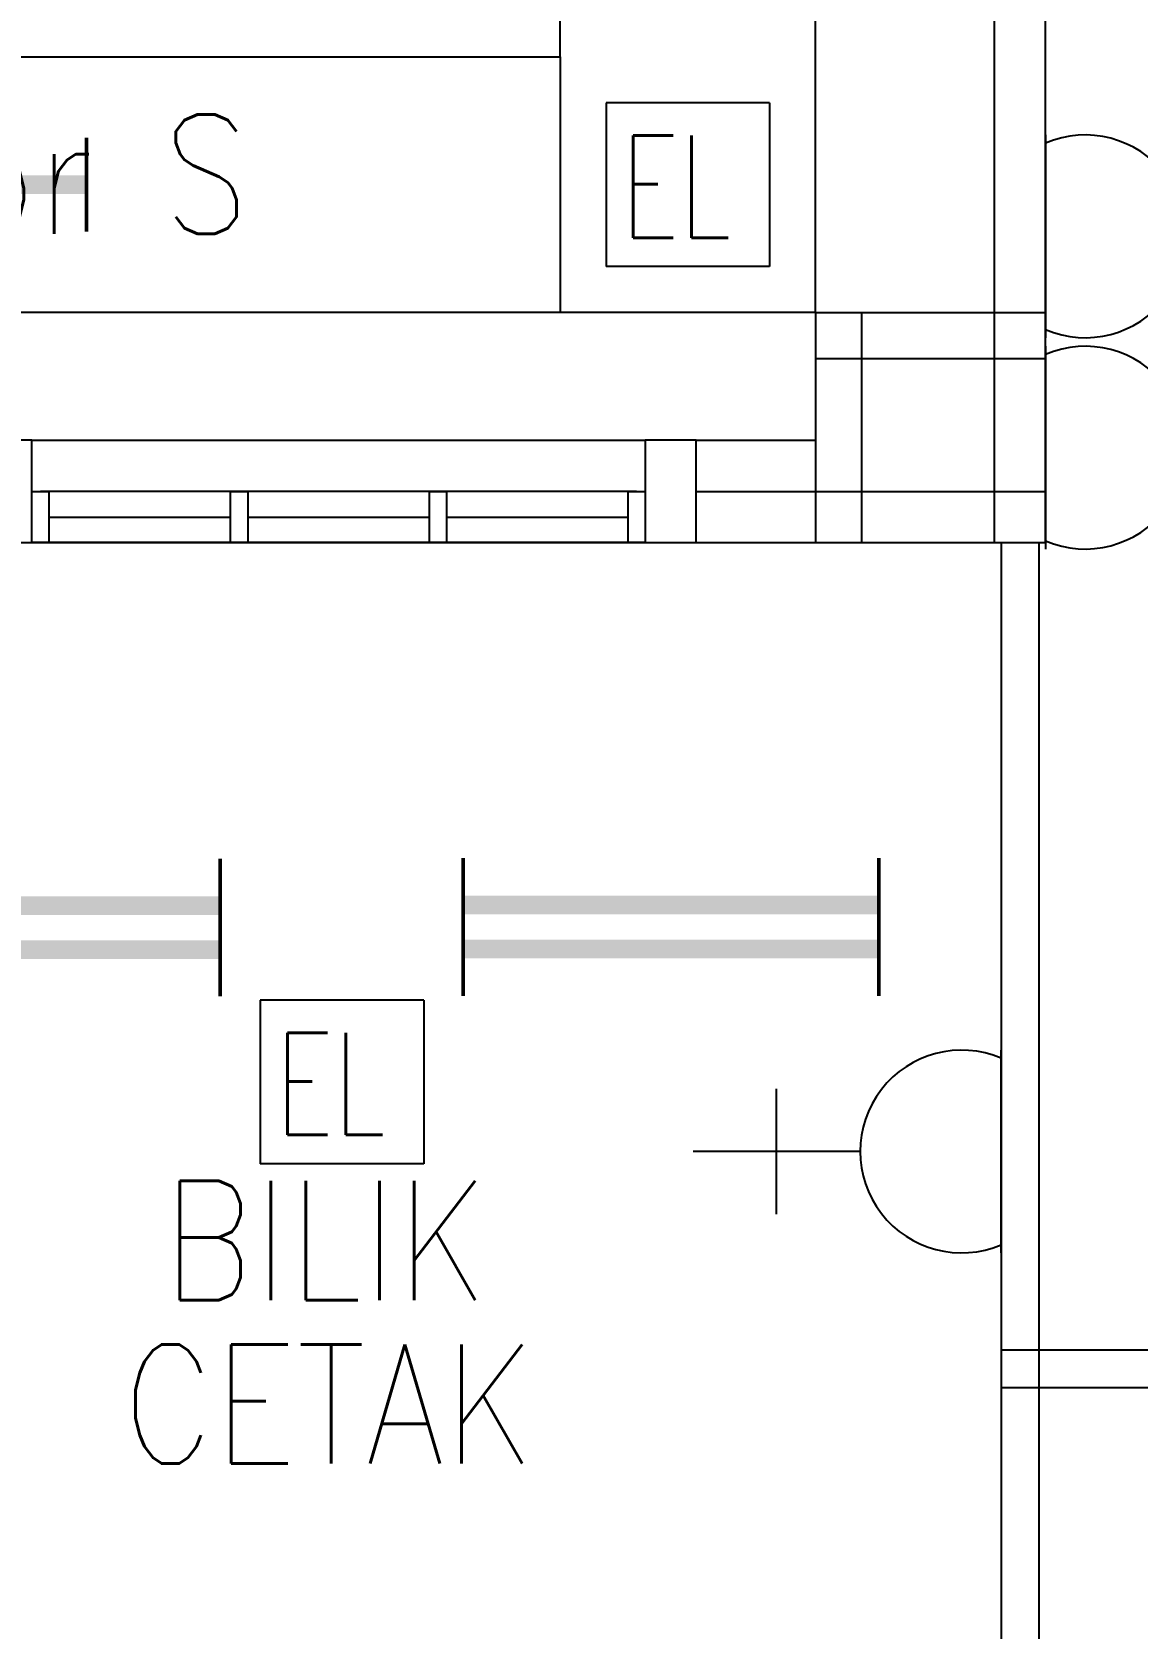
# Model space of a CAD drawing. Header units: inches. Extents: x 16928 to 514628, y -1471 to 241387.
# Drawn here: x 54314 to 57557, y 52925 to 57609 of the extents above; entities that cross this region are included whole.
import ezdxf
from ezdxf.enums import TextEntityAlignment as Align

# ---------------------------------------------------------------- set-up
doc = ezdxf.new("R2010")
doc.units = ezdxf.units.IN
doc.header["$MEASUREMENT"] = 0
for name, color, linetype in [('12. mRspecT - LEGEND', 1, 'Continuous'), ('dmension', 4, 'Continuous'), ('dxt_text', 4, 'Continuous'), ('ELECT', 6, 'Continuous'), ('FITTING', 8, 'Continuous'), ('LW', 2, 'Continuous'), ('partition', 8, 'Continuous'), ('TB', 8, 'Continuous'), ('WALL', 1, 'Continuous'), ('WIN', 9, 'Continuous')]:
    doc.layers.add(name, color=color, linetype=linetype)
doc.layers.add('t3', color=8, linetype='Continuous', lineweight=25)
doc.styles.add('LAILA', font='romans.shx', dxfattribs={"width": 0.85})
doc.styles.add('ROMANS', font='ROMANS', dxfattribs={"width": 0.7})

# ---------------------------------------------------------------- blocks, each defined once
blk = doc.blocks.new('1 X 8W EL')
at = {"layer": 'ELECT', "color": 6}
for p, q in [((-240, 240), (-240, -240)), ((240, 240), (-240, 240)), ((240, 240), (240, -240)), ((240, -240), (-240, -240))]:
    blk.add_line(p, q, dxfattribs=at)
at = {"layer": 'ELECT', "color": 6, "style": 'ROMANS', "width": 0.7}
blk.add_text('EL', height=300, dxfattribs=at).set_placement((-196.2, -155.6))
blk = doc.blocks.new('YBC 2X36')
at = {"layer": 'FITTING', "color": 3}
for points, const_width in [([(-610, 200.9), (-610, -74.3)], 10.9), ([(610, 200.9), (610, -84.2)], 10.9), ([(-610, 63.3), (610, 63.3)], 54.6), ([(-610, 72.1), (-610, -203.2)], 10.9), ([(610, 72.1), (610, -203.2)], 10.9), ([(-610, -65.5), (610, -65.5)], 54.6)]:
    blk.add_lwpolyline(points, dxfattribs=dict(at, const_width=const_width))
blk = doc.blocks.new('YBC 1X36')
at = {"layer": 'FITTING', "color": 3}
for points, const_width in [([(-610, 137.6), (-610, -137.6)], 10.9), ([(610, 137.6), (610, -137.6)], 10.9), ([(-610, 0), (610, 0)], 54.6)]:
    blk.add_lwpolyline(points, dxfattribs=dict(at, const_width=const_width))
blk = doc.blocks.new('13A SSO 300mm')
at = {"layer": 'ELECT', "color": 6}
for p, q in [((0, 413.8), (0, 904.4)), ((-184, 659.1), (184, 659.1)), ((-297.4, 0), (297.4, 0))]:
    blk.add_line(p, q, dxfattribs=at)
blk.add_arc((0, 116.3), 297.4, 336.9763, 203.0237, dxfattribs=at)

msp = doc.modelspace()

# ---------------------------------------------------------------- linework, layer by layer
at = {"layer": '12. mRspecT - LEGEND'}
msp.add_lwpolyline([(53513.8, 34610.5), (51863.6, 34610.5), (51863.6, 37610.5), (55288.6, 37610.5), (55288.6, 44260.5), (53288.6, 44260.5), (53288.6, 56110.5), (57288.6, 56110.5), (57288.6, 58610.5), (65138.6, 58610.5), (65138.6, 56785.5), (68563.3, 56785.5), (68563.6, 57160.5)], dxfattribs=at)
at = {"layer": 'dmension'}
msp.add_line((55863.6, 57535.5), (55863.6, 56785.5), dxfattribs=at)
at = {"layer": 'LW'}
for p, q in [((55863.6, 57535.5), (55863.6, 60035.5)), ((56613.6, 56785.5), (56613.6, 58085.5)), ((51863.6, 57535.5), (55863.6, 57535.5)), ((56613.6, 56785.5), (53813.6, 56785.5)), ((54313.6, 56410.5), (56113.6, 56410.5)), ((56263.6, 56410.5), (56613.6, 56410.5))]:
    msp.add_line(p, q, dxfattribs=at)
at = {"layer": 'partition'}
for p, q in [((57158.6, 56110.5), (57158.6, 52773)), ((57268.6, 56110.5), (57268.6, 52773)), ((58123.6, 53740.5), (57158.6, 53740.5)), ((58123.6, 53630.5), (57158.6, 53630.5))]:
    msp.add_line(p, q, dxfattribs=at)
at = {"layer": 'WALL'}
for p, q in [((57138.6, 56110.5), (57138.6, 58760.5)), ((57288.6, 56110.5), (57288.6, 58760.5)), ((56613.6, 56785.5), (56613.6, 56110.5)), ((56613.6, 56785.5), (57288.6, 56785.5)), ((56748.6, 56785.5), (56748.6, 56110.5)), ((56613.6, 56650.5), (57288.6, 56650.5)), ((56263.6, 56260.5), (57288.6, 56260.5)), ((56113.6, 56110.5), (57288.6, 56110.5))]:
    msp.add_line(p, q, dxfattribs=at)
for points in [[(54163.6, 56110.5), (54313.6, 56110.5), (54313.6, 56410.5), (54163.6, 56410.5)], [(56113.6, 56110.5), (56263.6, 56110.5), (56263.6, 56410.5), (56113.6, 56410.5)]]:
    msp.add_lwpolyline(points, close=True, dxfattribs=at)
at = {"layer": 'WIN'}
for p, q in [((56088.6, 56260.5), (54338.6, 56260.5)), ((54363.6, 56185.5), (54896.9, 56185.5)), ((54946.9, 56185.5), (55480.2, 56185.5)), ((55530.2, 56185.5), (56063.6, 56185.5)), ((56113.6, 56110.5), (54313.6, 56110.5))]:
    msp.add_line(p, q, dxfattribs=at)
for points in [[(54313.6, 56260.5), (54363.6, 56260.5), (54363.6, 56110.5), (54313.6, 56110.5)], [(54896.9, 56260.5), (54946.9, 56260.5), (54946.9, 56110.5), (54896.9, 56110.5)], [(55480.2, 56260.5), (55530.2, 56260.5), (55530.2, 56110.5), (55480.2, 56110.5)], [(56063.6, 56260.5), (56113.6, 56260.5), (56113.6, 56110.5), (56063.6, 56110.5)]]:
    msp.add_lwpolyline(points, close=True, dxfattribs=at)

# ---------------------------------------------------------------- block references
at = {"layer": 'dxt_text'}
for name, p in [('1 X 8W EL', (56238.6, 57160.5)), ('YBC 1X36', (53863.6, 57160.5)), ('YBC 2X36', (54256.3, 54981.9)), ('YBC 2X36', (56189.2, 54983.6)), ('1 X 8W EL', (55224, 54527.9))]:
    msp.add_blockref(name, p, dxfattribs=at)
at = {"layer": 'TB', "color": 6, "linetype": 'Continuous'}
for p, rotation in [((57288.6, 57009), 270), ((57288.6, 56389), 270), ((57158.6, 54323.8), 90)]:
    msp.add_blockref('13A SSO 300mm', p, dxfattribs=dict(at, rotation=rotation))

# ---------------------------------------------------------------- texts
at = {"layer": 'LW', "insert": (52899.7, 57366.6), "char_height": 350, "attachment_point": 1, "style": 'LAILA'}
msp.add_mtext_dynamic_manual_height_columns('Corridor S', width=3116.43, gutter_width=1750, heights=[0], dxfattribs=at)
at = {"layer": 't3', "style": 'LAILA', "width": 0.85}
for s, p in [('BILIK', (54696.5, 54237.7)), ('CETAK', (54579.8, 53758))]:
    msp.add_text(s, height=350, dxfattribs=at).set_placement(p, align=Align.TOP_LEFT)

doc.saveas('drawing.dxf')
